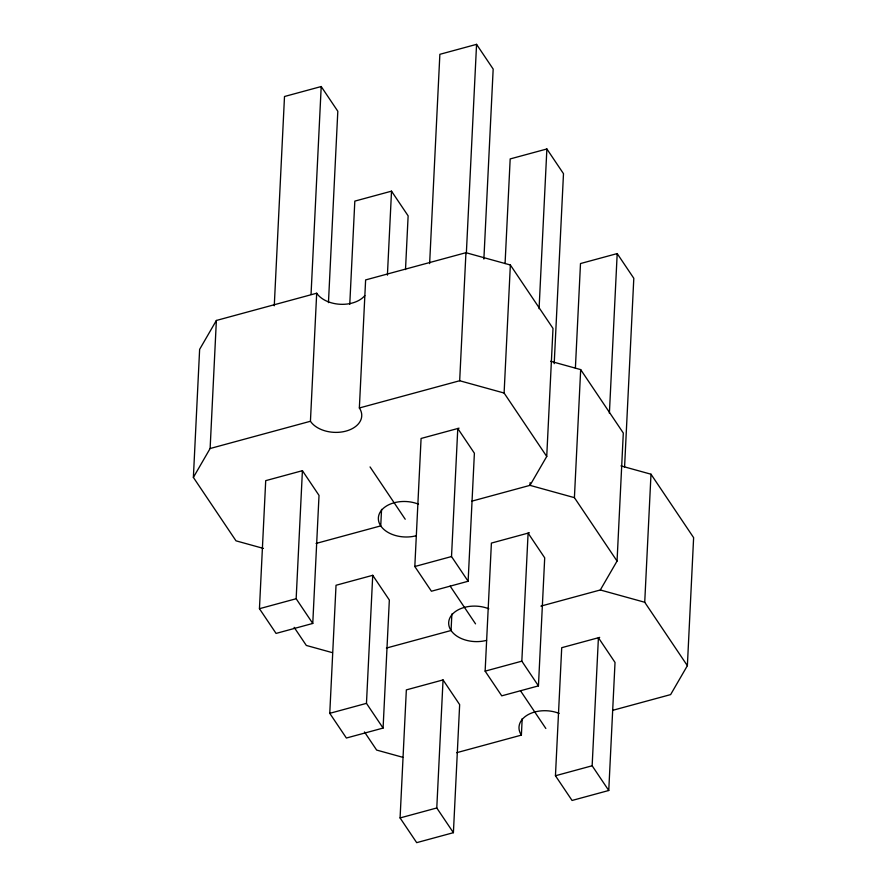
<?xml version="1.0" encoding="UTF-8"?>
<svg xmlns="http://www.w3.org/2000/svg" width="887" height="887" viewBox="0 0 887 887"><rect width="100%" height="100%" fill="white"/><g stroke="black" fill="none" stroke-linecap="round" stroke-linejoin="round"><path stroke-width="1.33" d="M263.439 548.421L236.009 540.837L193.377 477.406L199.63 349.356L216.373 320.462L316.692 293.22A26.876 17.74 2.8 0 0 340.264 304.285A26.876 17.74 2.8 0 0 364.834 295.604M193.377 477.406L210.119 448.512L216.373 320.462M259.447 608.704L265.712 480.654L302.412 470.687L319.021 495.401L312.767 623.45L276.068 633.418L259.447 608.704L296.158 598.736L312.767 623.45M274.271 305.793L284.505 96.506L321.205 86.538L337.814 111.252L328.456 302.633M296.158 598.736L302.412 470.687M311.038 294.451L321.205 86.538M210.119 448.512L310.428 421.27L316.692 293.22M329.764 713.325L336.029 585.265L372.728 575.308L389.338 600.022L383.084 728.072L346.385 738.028L329.764 713.325L366.464 703.358L383.084 728.072M349.766 304.385L354.822 201.116L391.522 191.16L408.131 215.863L405.503 269.57M310.428 421.27A26.876 17.74 2.8 0 0 345.963 431.104A26.876 17.74 2.8 0 0 359.357 407.976L365.621 279.926L465.941 252.695L510.358 264.98L553 328.412L546.736 456.461L529.994 485.355L471.917 501.133M366.464 703.358L372.728 575.308M387.408 275.147L391.522 191.16M381.554 509.36L380.745 525.88L316.071 543.443M400.081 817.936L406.346 689.886L443.045 679.919L459.654 704.633L453.401 832.682L416.69 842.65L400.081 817.936L436.781 807.968L453.401 832.682M468.125 581.262L451.516 556.548L457.781 428.499L474.39 453.213L468.125 581.262L431.426 591.23L414.817 566.516L421.081 438.466L459.067 428.155M429.63 263.605L439.863 54.318L476.563 44.35L493.172 69.064L483.881 259.071M436.781 807.968L443.045 679.919M359.357 407.976L459.677 380.745L465.941 252.695M466.329 253.638L476.563 44.35M451.871 613.981L451.062 630.502L386.388 648.064M538.442 685.884L521.833 661.17L528.098 533.12L544.707 557.834L538.442 685.884L501.743 695.84L485.134 671.137L491.398 543.088L529.384 532.765M505.069 263.572L510.18 158.928L546.88 148.972L563.489 173.675L554.198 363.692M546.736 456.461L504.104 393.03L510.358 264.98M530.127 482.606L529.994 485.355L574.41 497.651L617.053 561.072L600.311 589.977L540.915 606.109M539.074 308.687L546.88 148.972M456.705 752.686L521.379 735.123L522.188 718.592M608.759 790.494L592.15 765.78L598.415 637.731L615.024 662.445L608.759 790.494L572.06 800.462L555.45 775.748L561.715 647.698L599.701 637.387M575.386 368.194L580.497 263.55L617.197 253.582L633.806 278.296L624.581 466.928M574.41 497.651L580.675 369.602L550.627 361.286M609.391 413.298L617.197 253.582M617.053 561.072L623.306 433.022L580.675 369.602M612.551 710.365L670.627 694.599L687.37 665.693L644.727 602.262L650.991 474.212L620.944 465.897M687.37 665.693L693.623 537.644L650.991 474.212M414.817 566.516L451.516 556.548M485.134 671.137L521.833 661.17M555.45 775.748L592.15 765.78M459.677 380.745L504.104 393.03M600.311 589.977L644.727 602.262M332.459 652.677L306.325 645.448L294.14 627.331M402.776 757.298L376.642 750.069L364.457 731.941M370.056 466.928L405.215 519.239M450.152 586.107L475.532 623.86M520.469 690.729L545.838 728.471M416.28 535.715A26.876 17.74 2.8 0 1 378.383 517.675A26.876 17.74 2.8 0 1 418.498 504.182M486.597 640.336A26.876 17.74 2.8 0 1 448.7 622.297A26.876 17.74 2.8 0 1 488.815 608.804M521.379 735.123A26.876 17.74 2.8 0 1 527.754 714.855A26.876 17.74 2.8 0 1 559.132 713.414"/></g></svg>
